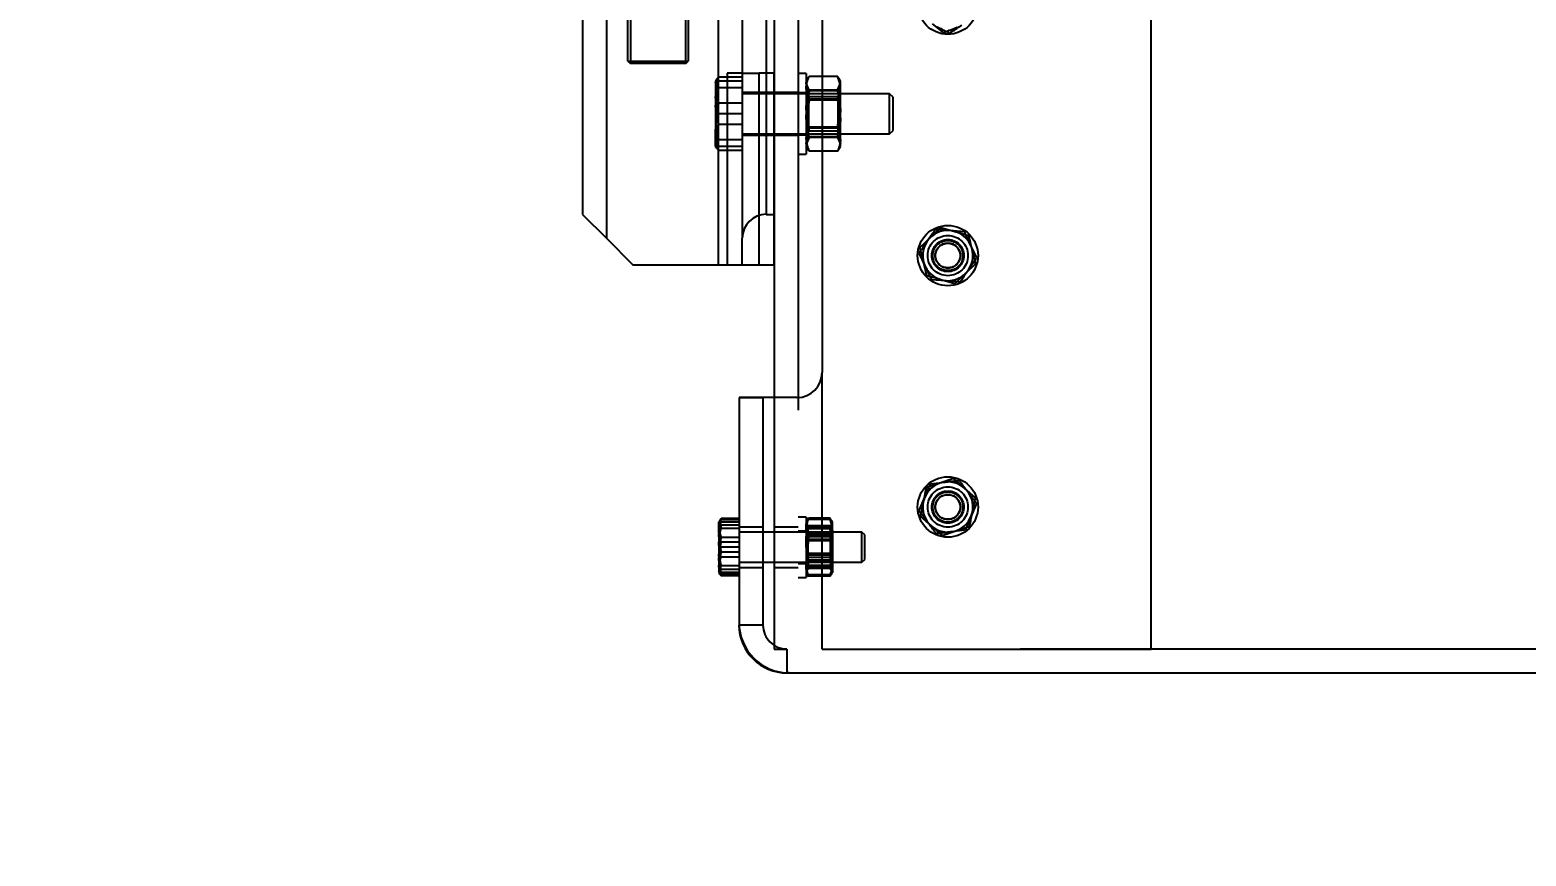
# Model space of a CAD drawing. Header units: metres. Extents: x 0 to 63075, y 0 to 44550.
# Drawn here: x 13746.7 to 14044.2, y 26703.4 to 26867.6 of the extents above; entities that cross this region are included whole.
import ezdxf

# ---------------------------------------------------------------- set-up
doc = ezdxf.new("R2010")
doc.units = ezdxf.units.M
doc.header["$LTSCALE"] = 75
doc.linetypes.add('HIDDEN2', pattern=[4.7625, 3.175, -1.5875])
for name, color, linetype in [('SDM', 7, 'Continuous'), ('SL4', 4, 'Continuous'), ('ST1', 7, 'HIDDEN2')]:
    doc.layers.add(name, color=color, linetype=linetype)
doc.styles.add('ROMANS', font='ROMANS.SHX')
doc.dimstyles.new('75___1-75', dxfattribs={"dimscale": 75, "dimtxt": 2.5, "dimasz": 2, "dimexe": 1.5, "dimexo": 1, "dimgap": 0.5, "dimtad": 1, "dimdec": 0, "dimzin": 12, "dimtxsty": 'ROMANS', "dimcen": 0, "dimclrd": 256, "dimclre": 256, "dimclrt": 3, "dimazin": 3, "dimtfac": 1, "dimtdec": 0, "dimtmove": 0, "dimatfit": 0, "dimfxl": 1, "dimlwd": -1, "dimlwe": -1, "dimarcsym": 0})

# ---------------------------------------------------------------- blocks, each defined once
blk = doc.blocks.new('*D28')
at = {"layer": 'Defpoints', "color": 0, "transparency": 16777216}
for p in [(14039.47, 26739.77), (12411.47, 22042.69), (12411.47, 22042.69)]:
    blk.add_point(p, dxfattribs=at)
at = {"layer": 'SDM', "transparency": 16777216}
for p, q in [((14039.47, 26664.77), (14039.47, 21930.19)), ((12411.47, 22117.69), (12411.47, 22155.19)), ((13889.47, 22042.69), (12561.47, 22042.69))]:
    blk.add_line(p, q, dxfattribs=at)
for points in [[(12561.47, 22067.69), (12561.47, 22017.69), (12411.47, 22042.69)], [(13889.47, 22067.69), (13889.47, 22017.69), (14039.47, 22042.69)]]:
    blk.add_solid(points, dxfattribs=at)
at = {"layer": 'SDM', "color": 3, "transparency": 16777216, "insert": (13225.47, 22173.94), "char_height": 187.5, "attachment_point": 5, "style": 'ROMANS'}
blk.add_mtext('1628', dxfattribs=at)
blk = doc.blocks.new('A$Cb6dca9d5')
at = {"layer": 'SL4'}
for p, q in [((48.23, 1004.76), (48.23, 54.76)), ((46.64, 381.19), (46.64, 91.19)), ((10.13, 378.02), (10.13, 91.19)), ((14.89, 378.19), (14.89, 86.44)), ((41.88, 378.19), (41.88, 86.44)), ((37.12, 344.4), (37.12, 117.69)), ((57.76, 215), (57.76, 59.76)), ((36.58, 117.69), (36.58, 114.44)), ((41.88, 117.69), (37.17, 117.69)), ((37.17, 111.19), (36.58, 114.44)), ((36.58, 114.44), (36.58, 107.94)), ((41.88, 111.19), (37.17, 111.19)), ((37.17, 104.69), (36.58, 107.94)), ((36.58, 104.69), (36.58, 107.94)), ((37.12, 104.69), (37.12, 81.19)), ((41.88, 104.69), (37.17, 104.69)), ((10.13, 91.19), (14.89, 86.44)), ((46.64, 91.19), (48.23, 91.19)), ((14.89, 86.44), (20.13, 81.19)), ((41.88, 81.19), (41.88, 86.44)), ((86.04, 87.75), (83.16, 87.98)), ((77, 83.46), (78.24, 80.85)), ((88.52, 82.54), (87.28, 85.15)), ((20.13, 81.19), (37.12, 81.19)), ((37.12, 81.19), (41.88, 81.19)), ((41.88, 81.19), (48.23, 81.19)), ((79.48, 78.25), (82.36, 78.02)), ((41.24, 54.76), (41.24, 10)), ((52.76, 54.76), (41.24, 54.76)), ((41.24, 54.76), (41.24, 9.53)), ((41.24, 54.76), (46, 54.76)), ((46, 54.76), (46, 54.76)), ((83.91, 38.66), (81.17, 37.74)), ((88.24, 34.83), (86.07, 36.74)), ((37.68, 30.43), (37.24, 29.92)), ((37.44, 30.36), (37.24, 30)), ((37.24, 28.21), (37.24, 30)), ((37.51, 30.32), (37.68, 30.69)), ((41.24, 30.69), (37.68, 30.69)), ((41.24, 30.43), (37.68, 30.43)), ((77.28, 31.17), (79.45, 29.26)), ((37.24, 28.21), (37.24, 23.29)), ((81.61, 27.34), (84.35, 28.26)), ((41.24, 26), (37.68, 26)), ((37.68, 20.58), (37.24, 23.29)), ((37.24, 23.29), (37.24, 20.08)), ((37.68, 19.57), (37.24, 20.08)), ((37.51, 19.68), (37.68, 19.31)), ((37.68, 19.31), (37.65, 19.46)), ((41.24, 20.58), (37.68, 20.58)), ((41.24, 19.57), (37.68, 19.57)), ((41.24, 19.31), (37.68, 19.31)), ((41.25, 9.53), (41.24, 9.53)), ((50.76, 0.01), (50.76, 0)), ((51.24, 0), (334.76, 0))]:
    blk.add_line(p, q, dxfattribs=at)
for centre, radius, start, end in [((46.64, 86.44), 4.76, 90, 180), ((82.76, 83), 5, 85.4181, 145.4181), ((82.76, 83), 5, 25.4181, 85.4181), ((82.76, 83), 5, 145.4181, 205.4181), ((82.76, 83), 5, 325.4181, 25.4181), ((82.76, 83), 5, 205.4181, 265.4181), ((82.76, 83), 5, 265.4181, 325.4181), ((52.76, 59.76), 5, 270, 0), ((82.76, 33), 5, 108.4818, 168.4818), ((82.76, 33), 5, 48.4818, 108.4818), ((82.76, 33), 5, 348.4818, 48.4818), ((82.76, 33), 5, 168.4818, 228.4818), ((82.76, 33), 5, 288.4818, 348.4818), ((82.76, 33), 5, 228.4818, 288.4818), ((51.24, 10), 10, 180, 270), ((50.76, 9.53), 9.53, 180, 270)]:
    blk.add_arc(centre, radius, start, end, dxfattribs=at)
for points, knots in [([(80.56, 128.51), (80.62, 128.48), (81.49, 128.05), (82.35, 127.63), (83.15, 127.24)], [0, 0, 0, 0, 0.070201, 1, 1, 1, 1]), ([(83.15, 127.24), (83.76, 127.65), (84.55, 128.18), (85.36, 128.72), (85.55, 128.85)], [0, 0, 0, 0, 0.768151, 1, 1, 1, 1]), ([(36.58, 114.44), (36.59, 114.52), (36.59, 115.62), (36.89, 116.69), (37.17, 117.69)], [0, 0, 0, 0, 0.0702148, 1, 1, 1, 1]), ([(37.17, 117.69), (36.93, 117.69), (36.62, 117.69), (36.59, 117.69), (36.58, 117.69)], [0, 0, 0, 0, 0.758149, 1, 1, 1, 1]), ([(36.58, 107.94), (36.59, 108.02), (36.59, 109.12), (36.89, 110.19), (37.17, 111.19)], [0, 0, 0, 0, 0.070215, 1, 1, 1, 1]), ([(36.58, 104.69), (36.59, 104.69), (36.62, 104.69), (36.93, 104.69), (37.17, 104.69)], [0, 0, 0, 0, 0.241851, 1, 1, 1, 1]), ([(80.28, 88.21), (80.17, 88.05), (79.64, 87.28), (79.08, 86.47), (78.64, 85.84)], [0, 0, 0, 0, 0.2110008, 1, 1, 1, 1]), ([(83.16, 87.98), (83.09, 87.99), (82.12, 88.07), (81.17, 88.14), (80.28, 88.21)], [0, 0, 0, 0, 0.0702006, 1, 1, 1, 1]), ([(87.28, 85.15), (87.25, 85.21), (86.83, 86.09), (86.42, 86.95), (86.04, 87.75)], [0, 0, 0, 0, 0.070201, 1, 1, 1, 1]), ([(78.64, 85.84), (78.51, 85.65), (77.96, 84.85), (77.42, 84.06), (77, 83.46)], [0, 0, 0, 0, 0.231849, 1, 1, 1, 1]), ([(78.24, 80.85), (78.27, 80.79), (78.69, 79.91), (79.1, 79.05), (79.48, 78.25)], [0, 0, 0, 0, 0.070201, 1, 1, 1, 1]), ([(86.88, 80.16), (87.31, 80.8), (87.87, 81.6), (88.4, 82.38), (88.52, 82.54)], [0, 0, 0, 0, 0.788999, 1, 1, 1, 1]), ([(82.36, 78.02), (82.43, 78.01), (83.4, 77.93), (84.35, 77.86), (85.24, 77.79)], [0, 0, 0, 0, 0.0702006, 1, 1, 1, 1]), ([(85.24, 77.79), (85.65, 78.39), (86.19, 79.17), (86.75, 79.98), (86.88, 80.16)], [0, 0, 0, 0, 0.7681507, 1, 1, 1, 1]), ([(78.44, 36.83), (78.4, 36.63), (78.21, 35.71), (78.01, 34.75), (77.86, 34)], [0, 0, 0, 0, 0.2110008, 1, 1, 1, 1]), ([(81.17, 37.74), (81.11, 37.72), (80.19, 37.41), (79.28, 37.11), (78.44, 36.83)], [0, 0, 0, 0, 0.070201, 1, 1, 1, 1]), ([(86.07, 36.74), (86.02, 36.79), (85.29, 37.44), (84.58, 38.07), (83.91, 38.66)], [0, 0, 0, 0, 0.070201, 1, 1, 1, 1]), ([(77.86, 34), (77.82, 33.78), (77.62, 32.82), (77.43, 31.89), (77.28, 31.17)], [0, 0, 0, 0, 0.2318493, 1, 1, 1, 1]), ([(87.66, 32), (87.81, 32.76), (88.01, 33.71), (88.2, 34.64), (88.24, 34.83)], [0, 0, 0, 0, 0.788999, 1, 1, 1, 1]), ([(37.24, 28.21), (37.29, 28.8), (37.37, 29.55), (37.63, 30.27), (37.68, 30.43)], [0, 0, 0, 0, 0.788999, 1, 1, 1, 1]), ([(87.08, 29.17), (87.23, 29.89), (87.42, 30.82), (87.61, 31.78), (87.66, 32)], [0, 0, 0, 0, 0.768151, 1, 1, 1, 1]), ([(37.68, 26), (37.5, 26.56), (37.26, 27.29), (37.24, 28.04), (37.24, 28.21)], [0, 0, 0, 0, 0.768151, 1, 1, 1, 1]), ([(79.45, 29.26), (79.5, 29.21), (80.23, 28.56), (80.94, 27.93), (81.61, 27.34)], [0, 0, 0, 0, 0.070201, 1, 1, 1, 1]), ([(84.35, 28.26), (84.41, 28.28), (85.33, 28.59), (86.24, 28.89), (87.08, 29.17)], [0, 0, 0, 0, 0.070201, 1, 1, 1, 1]), ([(37.24, 23.29), (37.24, 23.35), (37.24, 24.27), (37.47, 25.17), (37.68, 26)], [0, 0, 0, 0, 0.070201, 1, 1, 1, 1]), ([(37.24, 20.08), (37.24, 20.09), (37.24, 20.26), (37.47, 20.42), (37.68, 20.58)], [0, 0, 0, 0, 0.070201, 1, 1, 1, 1])]:
    blk.add_open_spline(points, degree=3, knots=knots, dxfattribs=at)
at = {"layer": 'ST1'}
for p, q in [((53, 1004.76), (53, 4.76)), ((14.89, 381.19), (14.89, 86.44)), ((37.12, 381.19), (37.12, 81.19)), ((46.64, 378.19), (46.64, 91.19)), ((19.13, 121.69), (19.13, 340.69)), ((19.63, 340.69), (19.63, 121.69)), ((30.63, 121.69), (30.63, 340.69)), ((31.13, 340.69), (31.13, 121.69)), ((123.23, 4.76), (123.23, 215.01)), ((81.98, 127.28), (79.7, 129.05)), ((19.13, 121.69), (19.63, 121.69)), ((19.13, 121.69), (19.63, 121.19)), ((19.63, 121.69), (30.63, 121.69)), ((19.63, 121.19), (19.63, 121.69)), ((30.63, 121.19), (19.63, 121.19)), ((30.63, 121.69), (31.13, 121.69)), ((30.63, 121.19), (31.13, 121.69)), ((30.63, 121.69), (30.63, 121.19)), ((38.88, 119.29), (38.88, 81.19)), ((41.88, 119.29), (38.88, 119.29)), ((41.88, 119.29), (45.23, 119.29)), ((45.23, 81.19), (45.23, 119.29)), ((48.2, 119.29), (45.23, 119.29)), ((48.23, 119.29), (45.23, 119.29)), ((48.2, 81.19), (48.2, 119.29)), ((54.6, 119.19), (53, 119.19)), ((54.6, 119.19), (54.6, 103.19)), ((37.17, 118.49), (36.58, 115.9)), ((36.74, 117.97), (36.58, 117.69)), ((37.12, 117.69), (37.12, 104.69)), ((41.88, 118.49), (37.17, 118.49)), ((41.88, 116.37), (37.17, 116.37)), ((54.91, 118.23), (54.6, 117.69)), ((55.18, 115.91), (54.6, 117.26)), ((55.18, 114.07), (54.6, 116.35)), ((60.82, 118.64), (55.18, 118.64)), ((60.82, 118.61), (55.18, 118.61)), ((60.82, 115.91), (61.4, 117.26)), ((60.82, 114.07), (61.4, 116.35)), ((61.4, 117.69), (61.09, 118.23)), ((61.4, 117.2), (61.4, 117.69)), ((61.4, 112.04), (61.4, 117.2)), ((37.17, 113.32), (36.58, 109.67)), ((41.88, 113.32), (37.17, 113.32)), ((48.23, 115.44), (41.88, 115.44)), ((71.19, 115.19), (41.88, 115.19)), ((53, 115.44), (48.23, 115.44)), ((54.6, 115.39), (53, 115.39)), ((55.18, 115.76), (54.6, 112.04)), ((55.02, 114.59), (54.6, 115.19)), ((55.18, 113.89), (54.6, 110.18)), ((55.02, 114.59), (55.02, 114.33)), ((60.95, 114.59), (55.02, 114.59)), ((55.02, 114.33), (55.02, 107.79)), ((60.82, 115.91), (55.18, 115.91)), ((60.82, 115.76), (55.18, 115.76)), ((60.82, 114.07), (55.18, 114.07)), ((60.82, 113.89), (55.18, 113.89)), ((60.82, 115.76), (61.4, 112.04)), ((60.82, 113.89), (61.4, 110.18)), ((61.37, 115.19), (60.95, 114.59)), ((60.95, 107.79), (60.95, 114.59)), ((61.37, 114.89), (61.37, 115.19)), ((61.4, 115.19), (61.37, 115.19)), ((61.37, 107.19), (61.37, 114.89)), ((71.19, 107.19), (71.19, 115.19)), ((71.88, 114.5), (71.19, 115.19)), ((71.88, 107.88), (71.88, 114.5)), ((37.17, 109.07), (36.58, 112.72)), ((55.18, 108.5), (54.6, 112.21)), ((55.18, 106.63), (54.6, 110.35)), ((60.82, 108.5), (61.4, 112.21)), ((60.82, 106.63), (61.4, 110.35)), ((61.4, 106.04), (61.4, 112.04)), ((41.88, 109.07), (37.17, 109.07)), ((41.88, 107.19), (71.19, 107.19)), ((55.18, 108.32), (54.6, 106.04)), ((54.6, 107.19), (55.02, 107.79)), ((55.02, 107.79), (60.95, 107.79)), ((60.82, 108.5), (55.18, 108.5)), ((60.82, 108.32), (55.18, 108.32)), ((60.82, 108.32), (61.4, 106.04)), ((60.95, 107.79), (61.37, 107.19)), ((61.37, 107.19), (61.4, 107.19)), ((71.19, 107.19), (71.88, 107.88)), ((37.17, 103.9), (36.58, 106.48)), ((36.58, 104.69), (36.74, 104.42)), ((41.88, 106.02), (37.17, 106.02)), ((41.88, 106.94), (48.23, 106.94)), ((48.23, 106.94), (53, 106.94)), ((53, 106.99), (54.6, 106.99)), ((55.18, 106.47), (54.6, 105.13)), ((54.6, 104.69), (54.91, 104.16)), ((60.82, 106.63), (55.18, 106.63)), ((60.82, 106.47), (55.18, 106.47)), ((60.82, 106.47), (61.4, 105.13)), ((61.09, 104.16), (61.4, 104.69)), ((61.4, 104.69), (61.4, 106.04)), ((41.88, 103.9), (37.17, 103.9)), ((53, 103.19), (54.6, 103.19)), ((60.82, 103.78), (55.18, 103.78)), ((60.82, 103.75), (55.18, 103.75)), ((77.22, 84.61), (79.3, 86.61)), ((81.39, 88.61), (84.16, 87.8)), ((88.3, 81.39), (86.22, 79.39)), ((84.13, 77.39), (81.36, 78.2)), ((57.76, 4.76), (57.76, 59.76)), ((46, 54.76), (46, 9.53)), ((48.23, 54.76), (48.23, 4.76)), ((79.3, 37.62), (82.16, 37.96)), ((77.03, 32.31), (78.16, 34.97)), ((88.49, 33.69), (87.36, 31.03)), ((37.68, 30.69), (37.24, 28.83)), ((37.24, 30), (37.24, 29.92)), ((41.24, 30), (37.68, 30)), ((54.6, 31), (53, 31)), ((54.6, 31), (54.6, 30.44)), ((54.6, 30.44), (54.6, 19)), ((54.69, 30.16), (54.6, 30)), ((55.04, 29.03), (54.6, 29.81)), ((54.73, 30.23), (54.69, 30.16)), ((54.82, 30.39), (54.73, 30.23)), ((54.75, 30.12), (55.04, 30.51)), ((54.8, 30.19), (55.04, 30.59)), ((55, 30.69), (54.82, 30.39)), ((54.88, 30.36), (55.04, 30.7)), ((55.01, 30.68), (55.04, 30.77)), ((59.35, 30.77), (55.04, 30.77)), ((59.35, 30.7), (55.04, 30.7)), ((59.35, 30.59), (55.04, 30.59)), ((59.35, 30.51), (55.04, 30.51)), ((59.6, 30.19), (59.35, 30.59)), ((59.64, 30.12), (59.35, 30.51)), ((59.35, 29.03), (59.8, 29.81)), ((59.57, 30.39), (59.36, 30.76)), ((59.66, 30.23), (59.57, 30.39)), ((59.71, 30.16), (59.66, 30.23)), ((59.8, 30), (59.71, 30.16)), ((59.8, 28.38), (59.8, 30)), ((59.8, 29.88), (59.8, 29.92)), ((37.68, 29.42), (37.24, 26.71)), ((41.24, 29.42), (37.68, 29.42)), ((41.24, 28.71), (37.68, 28.71)), ((41.24, 26.97), (37.68, 26.97)), ((46, 29), (41.24, 29)), ((65.68, 28), (41.24, 28)), ((53, 29), (48.23, 29)), ((54.6, 28.2), (53, 28.2)), ((55.04, 28.63), (54.6, 29.67)), ((55.04, 28.03), (54.6, 29.4)), ((54.95, 27.5), (54.6, 28)), ((55.04, 27.74), (54.6, 24.86)), ((55.04, 27.07), (54.6, 24.22)), ((54.95, 27.5), (54.95, 26.69)), ((59.42, 27.5), (54.95, 27.5)), ((59.35, 29.25), (55.04, 29.25)), ((59.35, 29.03), (55.04, 29.03)), ((59.35, 28.63), (55.04, 28.63)), ((59.35, 28.03), (55.04, 28.03)), ((59.35, 27.74), (55.04, 27.74)), ((59.35, 27.07), (55.04, 27.07)), ((59.35, 28.63), (59.8, 29.67)), ((59.35, 28.03), (59.8, 29.4)), ((59.35, 27.74), (59.8, 24.86)), ((59.35, 27.07), (59.8, 24.22)), ((59.77, 28), (59.42, 27.5)), ((59.42, 22.5), (59.42, 27.5)), ((59.77, 27.03), (59.77, 28)), ((59.8, 28), (59.77, 28)), ((59.77, 22), (59.77, 27.03)), ((59.8, 28.38), (59.8, 23.5)), ((65.68, 22), (65.68, 28)), ((66.24, 27.45), (65.68, 28)), ((66.24, 22.55), (66.24, 27.45)), ((86.22, 28.38), (83.36, 28.04)), ((41.24, 25), (37.68, 25)), ((41.24, 24), (37.68, 24)), ((55.04, 26.56), (54.6, 23.76)), ((55.04, 23.74), (54.6, 26.5)), ((55.04, 26.26), (54.6, 23.5)), ((55.04, 23.44), (54.6, 26.24)), ((55.04, 22.93), (54.6, 25.78)), ((55.04, 22.26), (54.6, 25.14)), ((54.95, 26.69), (54.95, 22.5)), ((59.35, 26.56), (55.04, 26.56)), ((59.35, 26.26), (55.04, 26.26)), ((59.35, 26.56), (59.8, 23.76)), ((59.35, 23.74), (59.8, 26.5)), ((59.35, 26.26), (59.8, 23.5)), ((59.35, 23.44), (59.8, 26.24)), ((59.35, 22.93), (59.8, 25.78)), ((59.35, 22.26), (59.8, 25.14)), ((37.68, 20), (37.24, 22.5)), ((37.65, 19.46), (37.24, 21.17)), ((41.24, 23.03), (37.68, 23.03)), ((41.24, 21.29), (37.68, 21.29)), ((41.24, 22), (65.68, 22)), ((41.24, 21), (46, 21)), ((48.23, 21), (53, 21)), ((53, 21.8), (54.6, 21.8)), ((54.6, 22), (54.95, 22.5)), ((55.04, 21.97), (54.6, 20.6)), ((55.04, 21.37), (54.6, 20.33)), ((54.95, 22.5), (59.42, 22.5)), ((59.35, 23.74), (55.04, 23.74)), ((59.35, 23.44), (55.04, 23.44)), ((59.35, 22.93), (55.04, 22.93)), ((59.35, 22.26), (55.04, 22.26)), ((59.35, 21.97), (55.04, 21.97)), ((59.35, 21.37), (55.04, 21.37)), ((59.35, 20.97), (55.04, 20.97)), ((59.35, 21.97), (59.8, 20.6)), ((59.35, 21.37), (59.8, 20.33)), ((59.42, 22.5), (59.77, 22)), ((59.77, 22), (59.8, 22)), ((59.8, 23.5), (59.8, 20.12)), ((65.68, 22), (66.24, 22.55)), ((37.24, 20.08), (37.24, 20)), ((37.24, 20), (37.44, 19.64)), ((41.24, 20), (37.68, 20)), ((53, 19), (54.6, 19)), ((55.04, 20.75), (54.6, 20.12)), ((54.75, 20.07), (54.6, 20.74)), ((54.6, 20), (54.69, 19.84)), ((54.69, 19.84), (54.73, 19.77)), ((54.73, 19.77), (54.82, 19.61)), ((54.75, 19.88), (55.04, 19.49)), ((54.8, 19.81), (55.04, 19.41)), ((54.82, 19.61), (55.04, 19.24)), ((54.88, 19.64), (55.04, 19.3)), ((59.35, 20.75), (55.04, 20.75)), ((59.35, 19.49), (55.04, 19.49)), ((59.35, 19.41), (55.04, 19.41)), ((59.35, 19.3), (55.04, 19.3)), ((59.35, 19.23), (55.04, 19.23)), ((59.35, 20.75), (59.8, 20.12)), ((59.38, 19.32), (59.35, 19.23)), ((59.4, 19.31), (59.57, 19.61)), ((59.57, 19.61), (59.66, 19.77)), ((59.66, 19.77), (59.71, 19.84)), ((59.71, 19.84), (59.8, 20)), ((59.8, 20.12), (59.8, 20)), ((46, 9.53), (41.24, 9.53)), ((46, 9.53), (41.25, 9.53)), ((48.23, 4.76), (50.76, 4.76)), ((335.24, 4.76), (50.76, 4.76)), ((50.76, 4.76), (50.76, 0)), ((50.76, 4.76), (50.76, 0.01)), ((57.76, 4.76), (123.23, 4.76)), ((51.24, 0), (50.76, 0))]:
    blk.add_line(p, q, dxfattribs=at)
for centre, radius in [((82.76, 133), 6), ((82.76, 83), 6), ((82.76, 83), 4), ((82.76, 83), 3.2), ((82.76, 83), 3), ((82.76, 83), 2.5), ((82.76, 83), 2.45), ((82.76, 33), 6), ((82.76, 33), 4), ((82.76, 33), 3.2), ((82.76, 33), 3), ((82.76, 33), 2.5), ((82.76, 33), 2.45)]:
    blk.add_circle(centre, radius, dxfattribs=at)
blk.add_arc((50.76, 9.53), 4.76, 180, 270, dxfattribs=at)
for points, knots in [([(84.65, 128.37), (84.59, 128.35), (83.68, 127.98), (82.8, 127.62), (81.98, 127.28)], [0, 0, 0, 0, 0.070201, 1, 1, 1, 1]), ([(36.58, 117.43), (36.66, 117.71), (36.75, 118.07), (37.09, 118.41), (37.17, 118.49)], [0, 0, 0, 0, 0.7762867, 1, 1, 1, 1]), ([(37.17, 116.37), (36.93, 116.63), (36.62, 116.98), (36.59, 117.34), (36.58, 117.43)], [0, 0, 0, 0, 0.758149, 1, 1, 1, 1]), ([(36.58, 112.72), (36.59, 112.8), (36.59, 114.04), (36.89, 115.24), (37.17, 116.37)], [0, 0, 0, 0, 0.0702148, 1, 1, 1, 1]), ([(54.6, 117.2), (54.61, 117.33), (54.64, 117.82), (54.95, 118.29), (55.18, 118.64)], [0, 0, 0, 0, 0.2686336, 1, 1, 1, 1]), ([(54.6, 116.35), (54.6, 116.41), (54.61, 117.18), (54.9, 117.93), (55.18, 118.64)], [0, 0, 0, 0, 0.070215, 1, 1, 1, 1]), ([(55.18, 115.76), (55.09, 115.88), (54.75, 116.35), (54.66, 116.84), (54.6, 117.2)], [0, 0, 0, 0, 0.257551, 1, 1, 1, 1]), ([(55.18, 113.89), (55.09, 114.09), (54.75, 114.86), (54.66, 115.65), (54.6, 116.25)], [0, 0, 0, 0, 0.257551, 1, 1, 1, 1]), ([(61.4, 117.2), (61.39, 117.33), (61.36, 117.82), (61.04, 118.29), (60.82, 118.64)], [0, 0, 0, 0, 0.2686336, 1, 1, 1, 1]), ([(61.4, 116.35), (61.4, 116.41), (61.39, 117.18), (61.09, 117.93), (60.82, 118.64)], [0, 0, 0, 0, 0.070215, 1, 1, 1, 1]), ([(60.82, 115.76), (60.9, 115.88), (61.24, 116.35), (61.33, 116.84), (61.4, 117.2)], [0, 0, 0, 0, 0.257551, 1, 1, 1, 1]), ([(60.82, 113.89), (60.9, 114.09), (61.24, 114.86), (61.33, 115.65), (61.4, 116.25)], [0, 0, 0, 0, 0.257551, 1, 1, 1, 1]), ([(36.58, 115.9), (36.59, 115.84), (36.59, 114.97), (36.89, 114.11), (37.17, 113.32)], [0, 0, 0, 0, 0.070215, 1, 1, 1, 1]), ([(54.6, 112.21), (54.6, 112.29), (54.61, 113.55), (54.9, 114.77), (55.18, 115.91)], [0, 0, 0, 0, 0.070215, 1, 1, 1, 1]), ([(54.6, 110.35), (54.6, 110.44), (54.61, 111.69), (54.9, 112.92), (55.18, 114.07)], [0, 0, 0, 0, 0.070215, 1, 1, 1, 1]), ([(61.4, 112.21), (61.4, 112.29), (61.39, 113.55), (61.09, 114.77), (60.82, 115.91)], [0, 0, 0, 0, 0.070215, 1, 1, 1, 1]), ([(61.4, 110.35), (61.4, 110.44), (61.39, 111.69), (61.09, 112.92), (60.82, 114.07)], [0, 0, 0, 0, 0.070215, 1, 1, 1, 1]), ([(54.6, 112.04), (54.6, 111.95), (54.61, 110.7), (54.9, 109.46), (55.18, 108.32)], [0, 0, 0, 0, 0.070215, 1, 1, 1, 1]), ([(54.6, 110.18), (54.6, 110.09), (54.61, 108.84), (54.9, 107.62), (55.18, 106.47)], [0, 0, 0, 0, 0.0702148, 1, 1, 1, 1]), ([(61.4, 112.04), (61.4, 111.95), (61.39, 110.7), (61.09, 109.46), (60.82, 108.32)], [0, 0, 0, 0, 0.070215, 1, 1, 1, 1]), ([(61.4, 110.18), (61.4, 110.09), (61.39, 108.84), (61.09, 107.62), (60.82, 106.47)], [0, 0, 0, 0, 0.070215, 1, 1, 1, 1]), ([(36.58, 109.67), (36.59, 109.58), (36.59, 108.35), (36.89, 107.14), (37.17, 106.02)], [0, 0, 0, 0, 0.070215, 1, 1, 1, 1]), ([(36.58, 106.48), (36.59, 106.55), (36.59, 107.42), (36.89, 108.27), (37.17, 109.07)], [0, 0, 0, 0, 0.070215, 1, 1, 1, 1]), ([(54.6, 106.14), (54.61, 106.35), (54.64, 107.15), (54.95, 107.93), (55.18, 108.5)], [0, 0, 0, 0, 0.2686336, 1, 1, 1, 1]), ([(61.4, 106.14), (61.39, 106.35), (61.36, 107.15), (61.04, 107.93), (60.82, 108.5)], [0, 0, 0, 0, 0.2686336, 1, 1, 1, 1]), ([(37.17, 106.02), (37.09, 105.94), (36.75, 105.6), (36.66, 105.24), (36.58, 104.96)], [0, 0, 0, 0, 0.223713, 1, 1, 1, 1]), ([(36.58, 104.96), (36.59, 104.87), (36.62, 104.51), (36.93, 104.16), (37.17, 103.9)], [0, 0, 0, 0, 0.241851, 1, 1, 1, 1]), ([(54.6, 105.19), (54.61, 105.32), (54.64, 105.81), (54.95, 106.28), (55.18, 106.63)], [0, 0, 0, 0, 0.268634, 1, 1, 1, 1]), ([(54.6, 106.04), (54.6, 105.98), (54.61, 105.21), (54.9, 104.45), (55.18, 103.75)], [0, 0, 0, 0, 0.0702148, 1, 1, 1, 1]), ([(55.18, 103.75), (55.08, 103.87), (54.96, 104), (54.92, 104.14), (54.92, 104.15)], [0, 0, 0, 0, 0.914803, 1, 1, 1, 1]), ([(61.4, 105.19), (61.39, 105.32), (61.36, 105.81), (61.04, 106.28), (60.82, 106.63)], [0, 0, 0, 0, 0.268634, 1, 1, 1, 1]), ([(61.4, 106.04), (61.4, 105.98), (61.39, 105.21), (61.09, 104.45), (60.82, 103.75)], [0, 0, 0, 0, 0.070215, 1, 1, 1, 1]), ([(60.82, 103.75), (60.9, 103.87), (61.24, 104.34), (61.33, 104.83), (61.4, 105.19)], [0, 0, 0, 0, 0.257551, 1, 1, 1, 1]), ([(79.3, 86.61), (79.35, 86.66), (80.05, 87.33), (80.74, 87.99), (81.39, 88.61)], [0, 0, 0, 0, 0.070201, 1, 1, 1, 1]), ([(84.16, 87.8), (84.22, 87.78), (85.16, 87.51), (86.08, 87.24), (86.93, 86.99)], [0, 0, 0, 0, 0.070201, 1, 1, 1, 1]), ([(87.62, 84.19), (87.55, 84.45), (87.32, 85.39), (87.09, 86.32), (86.93, 86.99)], [0, 0, 0, 0, 0.268634, 1, 1, 1, 1]), ([(77.9, 81.81), (77.84, 82.06), (77.61, 83.01), (77.38, 83.94), (77.22, 84.61)], [0, 0, 0, 0, 0.268634, 1, 1, 1, 1]), ([(88.3, 81.39), (88.25, 81.62), (88.02, 82.54), (87.79, 83.49), (87.62, 84.19)], [0, 0, 0, 0, 0.257551, 1, 1, 1, 1]), ([(78.59, 79.01), (78.53, 79.24), (78.31, 80.16), (78.08, 81.1), (77.9, 81.81)], [0, 0, 0, 0, 0.257551, 1, 1, 1, 1]), ([(81.36, 78.2), (81.3, 78.22), (80.36, 78.49), (79.44, 78.76), (78.59, 79.01)], [0, 0, 0, 0, 0.070201, 1, 1, 1, 1]), ([(86.22, 79.39), (86.17, 79.34), (85.47, 78.67), (84.78, 78.01), (84.13, 77.39)], [0, 0, 0, 0, 0.070201, 1, 1, 1, 1]), ([(78.16, 34.97), (78.19, 35.03), (78.57, 35.93), (78.95, 36.8), (79.3, 37.62)], [0, 0, 0, 0, 0.070201, 1, 1, 1, 1]), ([(82.16, 37.96), (82.23, 37.97), (83.2, 38.09), (84.15, 38.2), (85.03, 38.31)], [0, 0, 0, 0, 0.070201, 1, 1, 1, 1]), ([(86.76, 36), (86.6, 36.21), (86.02, 36.99), (85.45, 37.75), (85.03, 38.31)], [0, 0, 0, 0, 0.268634, 1, 1, 1, 1]), ([(88.49, 33.69), (88.35, 33.88), (87.78, 34.63), (87.2, 35.42), (86.76, 36)], [0, 0, 0, 0, 0.257551, 1, 1, 1, 1]), ([(37.24, 29.7), (37.24, 29.72), (37.24, 29.93), (37.38, 30.14), (37.51, 30.32)], [0, 0, 0, 0, 0.111278, 1, 1, 1, 1]), ([(37.24, 27.5), (37.29, 28.17), (37.37, 29.01), (37.63, 29.83), (37.68, 30)], [0, 0, 0, 0, 0.788999, 1, 1, 1, 1]), ([(54.6, 29.26), (54.6, 29.39), (54.63, 29.91), (54.87, 30.41), (55.04, 30.77)], [0, 0, 0, 0, 0.268634, 1, 1, 1, 1]), ([(54.6, 28.89), (54.6, 29.05), (54.63, 29.67), (54.87, 30.27), (55.04, 30.7)], [0, 0, 0, 0, 0.268634, 1, 1, 1, 1]), ([(54.6, 28.58), (54.6, 28.76), (54.63, 29.44), (54.87, 30.11), (55.04, 30.59)], [0, 0, 0, 0, 0.268634, 1, 1, 1, 1]), ([(54.6, 28.38), (54.6, 28.58), (54.63, 29.3), (54.87, 30), (55.04, 30.51)], [0, 0, 0, 0, 0.268634, 1, 1, 1, 1]), ([(59.8, 29.26), (59.79, 29.39), (59.77, 29.91), (59.53, 30.41), (59.35, 30.77)], [0, 0, 0, 0, 0.268634, 1, 1, 1, 1]), ([(59.8, 28.89), (59.79, 29.05), (59.77, 29.67), (59.53, 30.27), (59.35, 30.7)], [0, 0, 0, 0, 0.2686336, 1, 1, 1, 1]), ([(59.8, 29.67), (59.8, 29.69), (59.79, 30.04), (59.56, 30.38), (59.35, 30.7)], [0, 0, 0, 0, 0.070201, 1, 1, 1, 1]), ([(59.8, 28.58), (59.79, 28.76), (59.77, 29.44), (59.53, 30.11), (59.35, 30.59)], [0, 0, 0, 0, 0.268634, 1, 1, 1, 1]), ([(59.8, 28.38), (59.79, 28.58), (59.77, 29.3), (59.53, 30), (59.35, 30.51)], [0, 0, 0, 0, 0.268634, 1, 1, 1, 1]), ([(78.76, 30), (78.6, 30.21), (78.02, 30.99), (77.44, 31.76), (77.03, 32.31)], [0, 0, 0, 0, 0.268634, 1, 1, 1, 1]), ([(80.49, 27.69), (80.34, 27.89), (79.78, 28.64), (79.19, 29.42), (78.76, 30)], [0, 0, 0, 0, 0.257551, 1, 1, 1, 1]), ([(87.36, 31.03), (87.33, 30.97), (86.95, 30.07), (86.57, 29.2), (86.22, 28.38)], [0, 0, 0, 0, 0.070201, 1, 1, 1, 1]), ([(37.24, 28.83), (37.24, 28.79), (37.24, 28.16), (37.47, 27.55), (37.68, 26.97)], [0, 0, 0, 0, 0.070201, 1, 1, 1, 1]), ([(37.24, 25.87), (37.29, 26.63), (37.37, 27.59), (37.63, 28.52), (37.68, 28.71)], [0, 0, 0, 0, 0.788999, 1, 1, 1, 1]), ([(37.68, 25), (37.5, 25.63), (37.26, 26.46), (37.24, 27.3), (37.24, 27.5)], [0, 0, 0, 0, 0.768151, 1, 1, 1, 1]), ([(37.68, 26.97), (37.63, 26.78), (37.37, 25.85), (37.29, 24.89), (37.24, 24.13)], [0, 0, 0, 0, 0.2110008, 1, 1, 1, 1]), ([(55.04, 27.74), (54.98, 27.87), (54.71, 28.36), (54.65, 28.88), (54.6, 29.26)], [0, 0, 0, 0, 0.257551, 1, 1, 1, 1]), ([(54.6, 26.5), (54.6, 26.56), (54.6, 27.49), (54.83, 28.4), (55.04, 29.25)], [0, 0, 0, 0, 0.0702006, 1, 1, 1, 1]), ([(54.6, 26.24), (54.6, 26.3), (54.6, 27.25), (54.83, 28.17), (55.04, 29.03)], [0, 0, 0, 0, 0.070201, 1, 1, 1, 1]), ([(55.04, 27.07), (54.98, 27.23), (54.71, 27.82), (54.65, 28.43), (54.6, 28.89)], [0, 0, 0, 0, 0.257551, 1, 1, 1, 1]), ([(54.6, 25.78), (54.6, 25.85), (54.6, 26.81), (54.83, 27.75), (55.04, 28.63)], [0, 0, 0, 0, 0.070201, 1, 1, 1, 1]), ([(55.04, 26.56), (54.98, 26.73), (54.71, 27.39), (54.65, 28.07), (54.6, 28.58)], [0, 0, 0, 0, 0.257551, 1, 1, 1, 1]), ([(55.04, 26.26), (54.98, 26.43), (54.71, 27.13), (54.65, 27.85), (54.6, 28.38)], [0, 0, 0, 0, 0.257551, 1, 1, 1, 1]), ([(54.6, 25.14), (54.6, 25.21), (54.6, 26.19), (54.83, 27.14), (55.04, 28.03)], [0, 0, 0, 0, 0.0702006, 1, 1, 1, 1]), ([(59.35, 27.74), (59.42, 27.87), (59.68, 28.36), (59.75, 28.88), (59.8, 29.26)], [0, 0, 0, 0, 0.257551, 1, 1, 1, 1]), ([(59.8, 26.5), (59.8, 26.56), (59.79, 27.49), (59.56, 28.4), (59.35, 29.25)], [0, 0, 0, 0, 0.0702006, 1, 1, 1, 1]), ([(59.8, 26.24), (59.8, 26.3), (59.79, 27.25), (59.56, 28.17), (59.35, 29.03)], [0, 0, 0, 0, 0.070201, 1, 1, 1, 1]), ([(59.35, 27.07), (59.42, 27.23), (59.68, 27.82), (59.75, 28.43), (59.8, 28.89)], [0, 0, 0, 0, 0.257551, 1, 1, 1, 1]), ([(59.8, 25.78), (59.8, 25.85), (59.79, 26.81), (59.56, 27.75), (59.35, 28.63)], [0, 0, 0, 0, 0.070201, 1, 1, 1, 1]), ([(59.35, 26.56), (59.42, 26.73), (59.68, 27.39), (59.75, 28.07), (59.8, 28.58)], [0, 0, 0, 0, 0.257551, 1, 1, 1, 1]), ([(59.35, 26.26), (59.42, 26.43), (59.68, 27.13), (59.75, 27.85), (59.8, 28.38)], [0, 0, 0, 0, 0.257551, 1, 1, 1, 1]), ([(59.8, 25.14), (59.8, 25.21), (59.79, 26.19), (59.56, 27.14), (59.35, 28.03)], [0, 0, 0, 0, 0.0702006, 1, 1, 1, 1]), ([(59.8, 29.4), (59.8, 29.43), (59.8, 29.49), (59.78, 29.54), (59.77, 29.57)], [0, 0, 0, 0, 0.580266, 1, 1, 1, 1]), ([(83.36, 28.04), (83.29, 28.03), (82.32, 27.91), (81.37, 27.8), (80.49, 27.69)], [0, 0, 0, 0, 0.070201, 1, 1, 1, 1]), ([(37.24, 26.71), (37.24, 26.65), (37.24, 25.73), (37.47, 24.83), (37.68, 24)], [0, 0, 0, 0, 0.070201, 1, 1, 1, 1]), ([(37.68, 23.03), (37.5, 23.75), (37.26, 24.68), (37.24, 25.65), (37.24, 25.87)], [0, 0, 0, 0, 0.768151, 1, 1, 1, 1]), ([(37.24, 22.5), (37.24, 22.56), (37.24, 23.4), (37.47, 24.23), (37.68, 25)], [0, 0, 0, 0, 0.0702006, 1, 1, 1, 1]), ([(37.24, 24.13), (37.24, 23.91), (37.26, 22.95), (37.5, 22.01), (37.68, 21.29)], [0, 0, 0, 0, 0.231849, 1, 1, 1, 1]), ([(37.68, 24), (37.63, 23.85), (37.37, 23.13), (37.29, 22.38), (37.24, 21.79)], [0, 0, 0, 0, 0.211001, 1, 1, 1, 1]), ([(54.6, 24.86), (54.6, 24.79), (54.6, 23.81), (54.83, 22.86), (55.04, 21.97)], [0, 0, 0, 0, 0.0702006, 1, 1, 1, 1]), ([(54.6, 24.22), (54.6, 24.15), (54.6, 23.19), (54.83, 22.25), (55.04, 21.37)], [0, 0, 0, 0, 0.070201, 1, 1, 1, 1]), ([(59.8, 24.86), (59.8, 24.79), (59.79, 23.81), (59.56, 22.86), (59.35, 21.97)], [0, 0, 0, 0, 0.0702006, 1, 1, 1, 1]), ([(59.8, 24.22), (59.8, 24.15), (59.79, 23.19), (59.56, 22.25), (59.35, 21.37)], [0, 0, 0, 0, 0.070201, 1, 1, 1, 1]), ([(37.24, 21.17), (37.24, 21.21), (37.24, 21.84), (37.47, 22.45), (37.68, 23.03)], [0, 0, 0, 0, 0.070201, 1, 1, 1, 1]), ([(37.24, 21.79), (37.24, 21.61), (37.26, 20.86), (37.5, 20.13), (37.68, 19.57)], [0, 0, 0, 0, 0.231849, 1, 1, 1, 1]), ([(54.6, 23.76), (54.6, 23.7), (54.6, 22.75), (54.83, 21.83), (55.04, 20.97)], [0, 0, 0, 0, 0.070201, 1, 1, 1, 1]), ([(54.6, 21.62), (54.6, 21.81), (54.63, 22.53), (54.87, 23.23), (55.04, 23.74)], [0, 0, 0, 0, 0.2686336, 1, 1, 1, 1]), ([(54.6, 23.5), (54.6, 23.44), (54.6, 22.51), (54.83, 21.6), (55.04, 20.75)], [0, 0, 0, 0, 0.0702006, 1, 1, 1, 1]), ([(54.6, 21.42), (54.6, 21.61), (54.63, 22.29), (54.87, 22.95), (55.04, 23.44)], [0, 0, 0, 0, 0.268634, 1, 1, 1, 1]), ([(54.6, 21.11), (54.6, 21.28), (54.63, 21.89), (54.87, 22.49), (55.04, 22.93)], [0, 0, 0, 0, 0.2686336, 1, 1, 1, 1]), ([(54.6, 20.74), (54.6, 20.88), (54.63, 21.39), (54.87, 21.89), (55.04, 22.26)], [0, 0, 0, 0, 0.2686336, 1, 1, 1, 1]), ([(55.04, 19.49), (54.98, 19.67), (54.71, 20.36), (54.65, 21.08), (54.6, 21.62)], [0, 0, 0, 0, 0.257551, 1, 1, 1, 1]), ([(55.04, 19.41), (54.98, 19.57), (54.71, 20.23), (54.65, 20.92), (54.6, 21.42)], [0, 0, 0, 0, 0.257551, 1, 1, 1, 1]), ([(55.04, 19.3), (54.98, 19.45), (54.71, 20.04), (54.65, 20.66), (54.6, 21.11)], [0, 0, 0, 0, 0.2575513, 1, 1, 1, 1]), ([(59.8, 23.76), (59.8, 23.7), (59.79, 22.75), (59.56, 21.83), (59.35, 20.97)], [0, 0, 0, 0, 0.070201, 1, 1, 1, 1]), ([(59.8, 21.62), (59.79, 21.81), (59.77, 22.53), (59.53, 23.23), (59.35, 23.74)], [0, 0, 0, 0, 0.2686336, 1, 1, 1, 1]), ([(59.8, 23.5), (59.8, 23.44), (59.79, 22.51), (59.56, 21.6), (59.35, 20.75)], [0, 0, 0, 0, 0.0702006, 1, 1, 1, 1]), ([(59.8, 21.42), (59.79, 21.61), (59.77, 22.29), (59.53, 22.95), (59.35, 23.44)], [0, 0, 0, 0, 0.268634, 1, 1, 1, 1]), ([(59.8, 21.11), (59.79, 21.28), (59.77, 21.89), (59.53, 22.49), (59.35, 22.93)], [0, 0, 0, 0, 0.2686336, 1, 1, 1, 1]), ([(59.8, 20.74), (59.79, 20.88), (59.77, 21.39), (59.53, 21.89), (59.35, 22.26)], [0, 0, 0, 0, 0.2686336, 1, 1, 1, 1]), ([(59.35, 19.49), (59.42, 19.67), (59.68, 20.36), (59.75, 21.08), (59.8, 21.62)], [0, 0, 0, 0, 0.257551, 1, 1, 1, 1]), ([(59.35, 19.41), (59.42, 19.57), (59.68, 20.23), (59.75, 20.92), (59.8, 21.42)], [0, 0, 0, 0, 0.257551, 1, 1, 1, 1]), ([(59.35, 19.3), (59.42, 19.45), (59.68, 20.04), (59.75, 20.66), (59.8, 21.11)], [0, 0, 0, 0, 0.2575513, 1, 1, 1, 1]), ([(37.24, 20.3), (37.24, 20.28), (37.24, 20.07), (37.38, 19.86), (37.51, 19.68)], [0, 0, 0, 0, 0.111278, 1, 1, 1, 1]), ([(54.6, 20.6), (54.6, 20.57), (54.6, 20.1), (54.83, 19.65), (55.04, 19.23)], [0, 0, 0, 0, 0.0702006, 1, 1, 1, 1]), ([(59.35, 19.23), (59.42, 19.36), (59.68, 19.85), (59.75, 20.36), (59.8, 20.74)], [0, 0, 0, 0, 0.257551, 1, 1, 1, 1]), ([(59.8, 20.33), (59.8, 20.31), (59.79, 19.96), (59.56, 19.62), (59.35, 19.3)], [0, 0, 0, 0, 0.070201, 1, 1, 1, 1]), ([(59.8, 20.19), (59.8, 20.17), (59.79, 19.9), (59.56, 19.65), (59.35, 19.41)], [0, 0, 0, 0, 0.070201, 1, 1, 1, 1]), ([(59.8, 20.12), (59.8, 20.1), (59.79, 19.89), (59.56, 19.68), (59.35, 19.49)], [0, 0, 0, 0, 0.0702006, 1, 1, 1, 1])]:
    blk.add_open_spline(points, degree=3, knots=knots, dxfattribs=at)

msp = doc.modelspace()

# ---------------------------------------------------------------- block references
at = {"layer": 'SDM'}
msp.add_blockref('A$Cb6dca9d5', (13846.47, 26739.77), dxfattribs=at)

# ---------------------------------------------------------------- dimensions: what is measured, and where the dimension line sits
dim = msp.add_linear_dim(base=(12411.47, 22042.69), p1=(14039.47, 26739.77), p2=(12411.47, 22042.69), dimstyle='75___1-75', dxfattribs=at)
dim.commit()
dim.dimension.update_dxf_attribs({"geometry": '*D28', "text_midpoint": (13225.47, 22173.94)})

doc.saveas('drawing.dxf')
